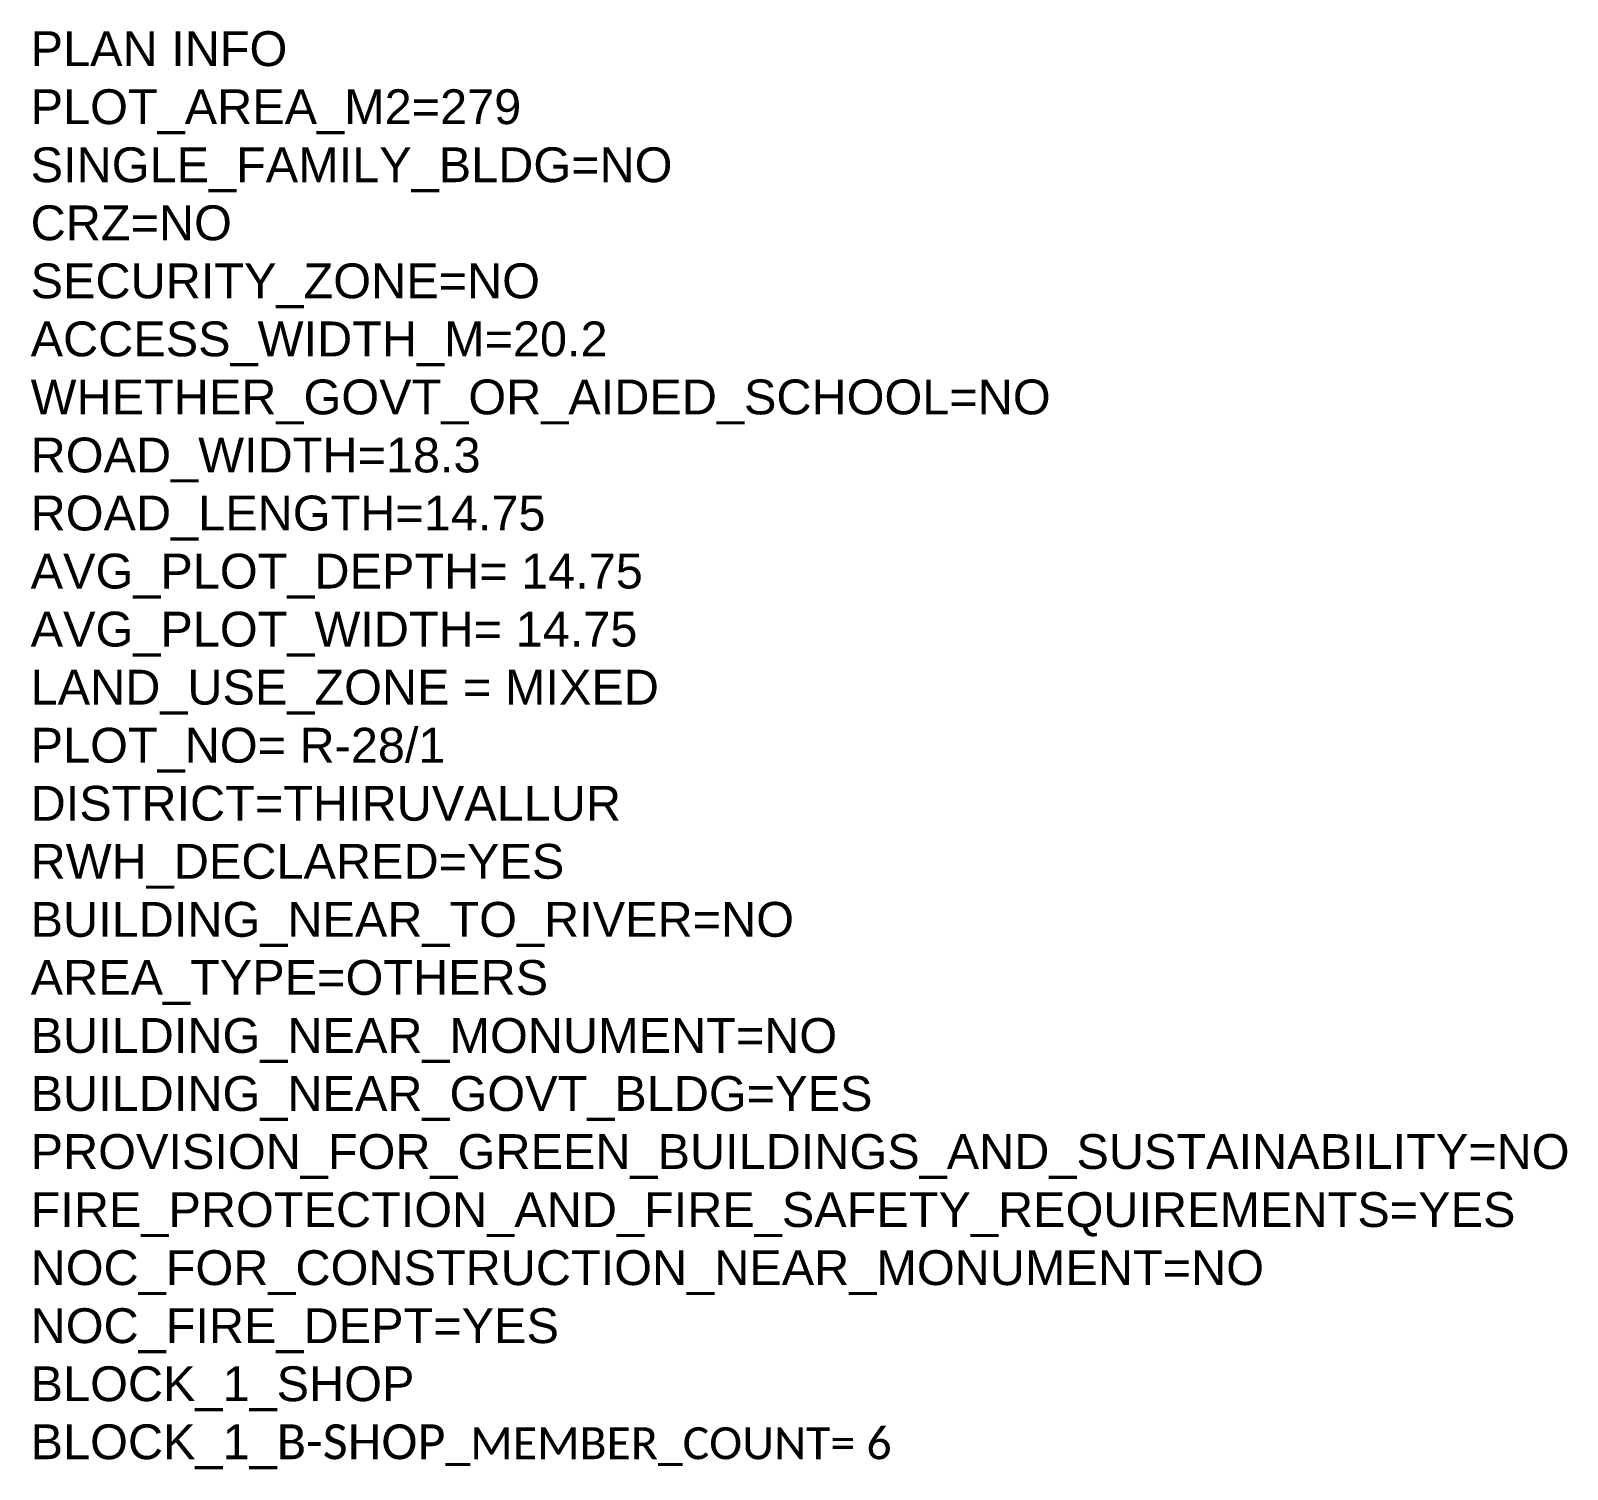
# Model space of a CAD drawing. Header units: metres. Extents: x 6014 to 6142, y -370 to -316.
# Drawn here: x 6097.63 to 6141.77, y -356.92 to -315.61 of the extents above; entities that cross this region are included whole.
import ezdxf

# ---------------------------------------------------------------- set-up
doc = ezdxf.new("R2010")
doc.units = ezdxf.units.M
doc.header["$MEASUREMENT"] = 0
doc.layers.add('PLAN_INFO', color=1, linetype='Continuous', plot=False)
doc.styles.get("Standard").update_dxf_attribs({"font": 'arial.ttf'})

msp = doc.modelspace()

# ---------------------------------------------------------------- texts
at = {"layer": 'PLAN_INFO', "insert": (6097.629481019001, -315.6239660368155), "char_height": 1, "width": 36.17558265400653, "attachment_point": 1}
msp.add_mtext('PLAN INFO\\PPLOT_AREA_M2=279\\PSINGLE_FAMILY_BLDG=NO\\PCRZ=NO\\PSECURITY_ZONE=NO\\PACCESS_WIDTH_M=20.2\\PWHETHER_GOVT_OR_AIDED_SCHOOL=NO\\PROAD_WIDTH=18.3\\PROAD_LENGTH=14.75\\PAVG_PLOT_DEPTH= 14.75\\PAVG_PLOT_WIDTH= 14.75\\PLAND_USE_ZONE = MIXED\\PPLOT_NO= R-28/1 \\PDISTRICT=THIRUVALLUR\\PRWH_DECLARED=YES\\PBUILDING_NEAR_TO_RIVER=NO\\PAREA_TYPE=OTHERS\\PBUILDING_NEAR_MONUMENT=NO\\PBUILDING_NEAR_GOVT_BLDG=YES\\PPROVISION_FOR_GREEN_BUILDINGS_AND_SUSTAINABILITY=NO\\PFIRE_PROTECTION_AND_FIRE_SAFETY_REQUIREMENTS=YES\\PNOC_FOR_CONSTRUCTION_NEAR_MONUMENT=NO\\PNOC_FIRE_DEPT=YES\\PBLOCK_1_SHOP\\PBLOCK_1_{\\fCalibri|b0|i0|c0|p34;B-SHOP\\H0.91667x;_MEMBER_COUNT= 6}', dxfattribs=at)

doc.saveas('drawing.dxf')
